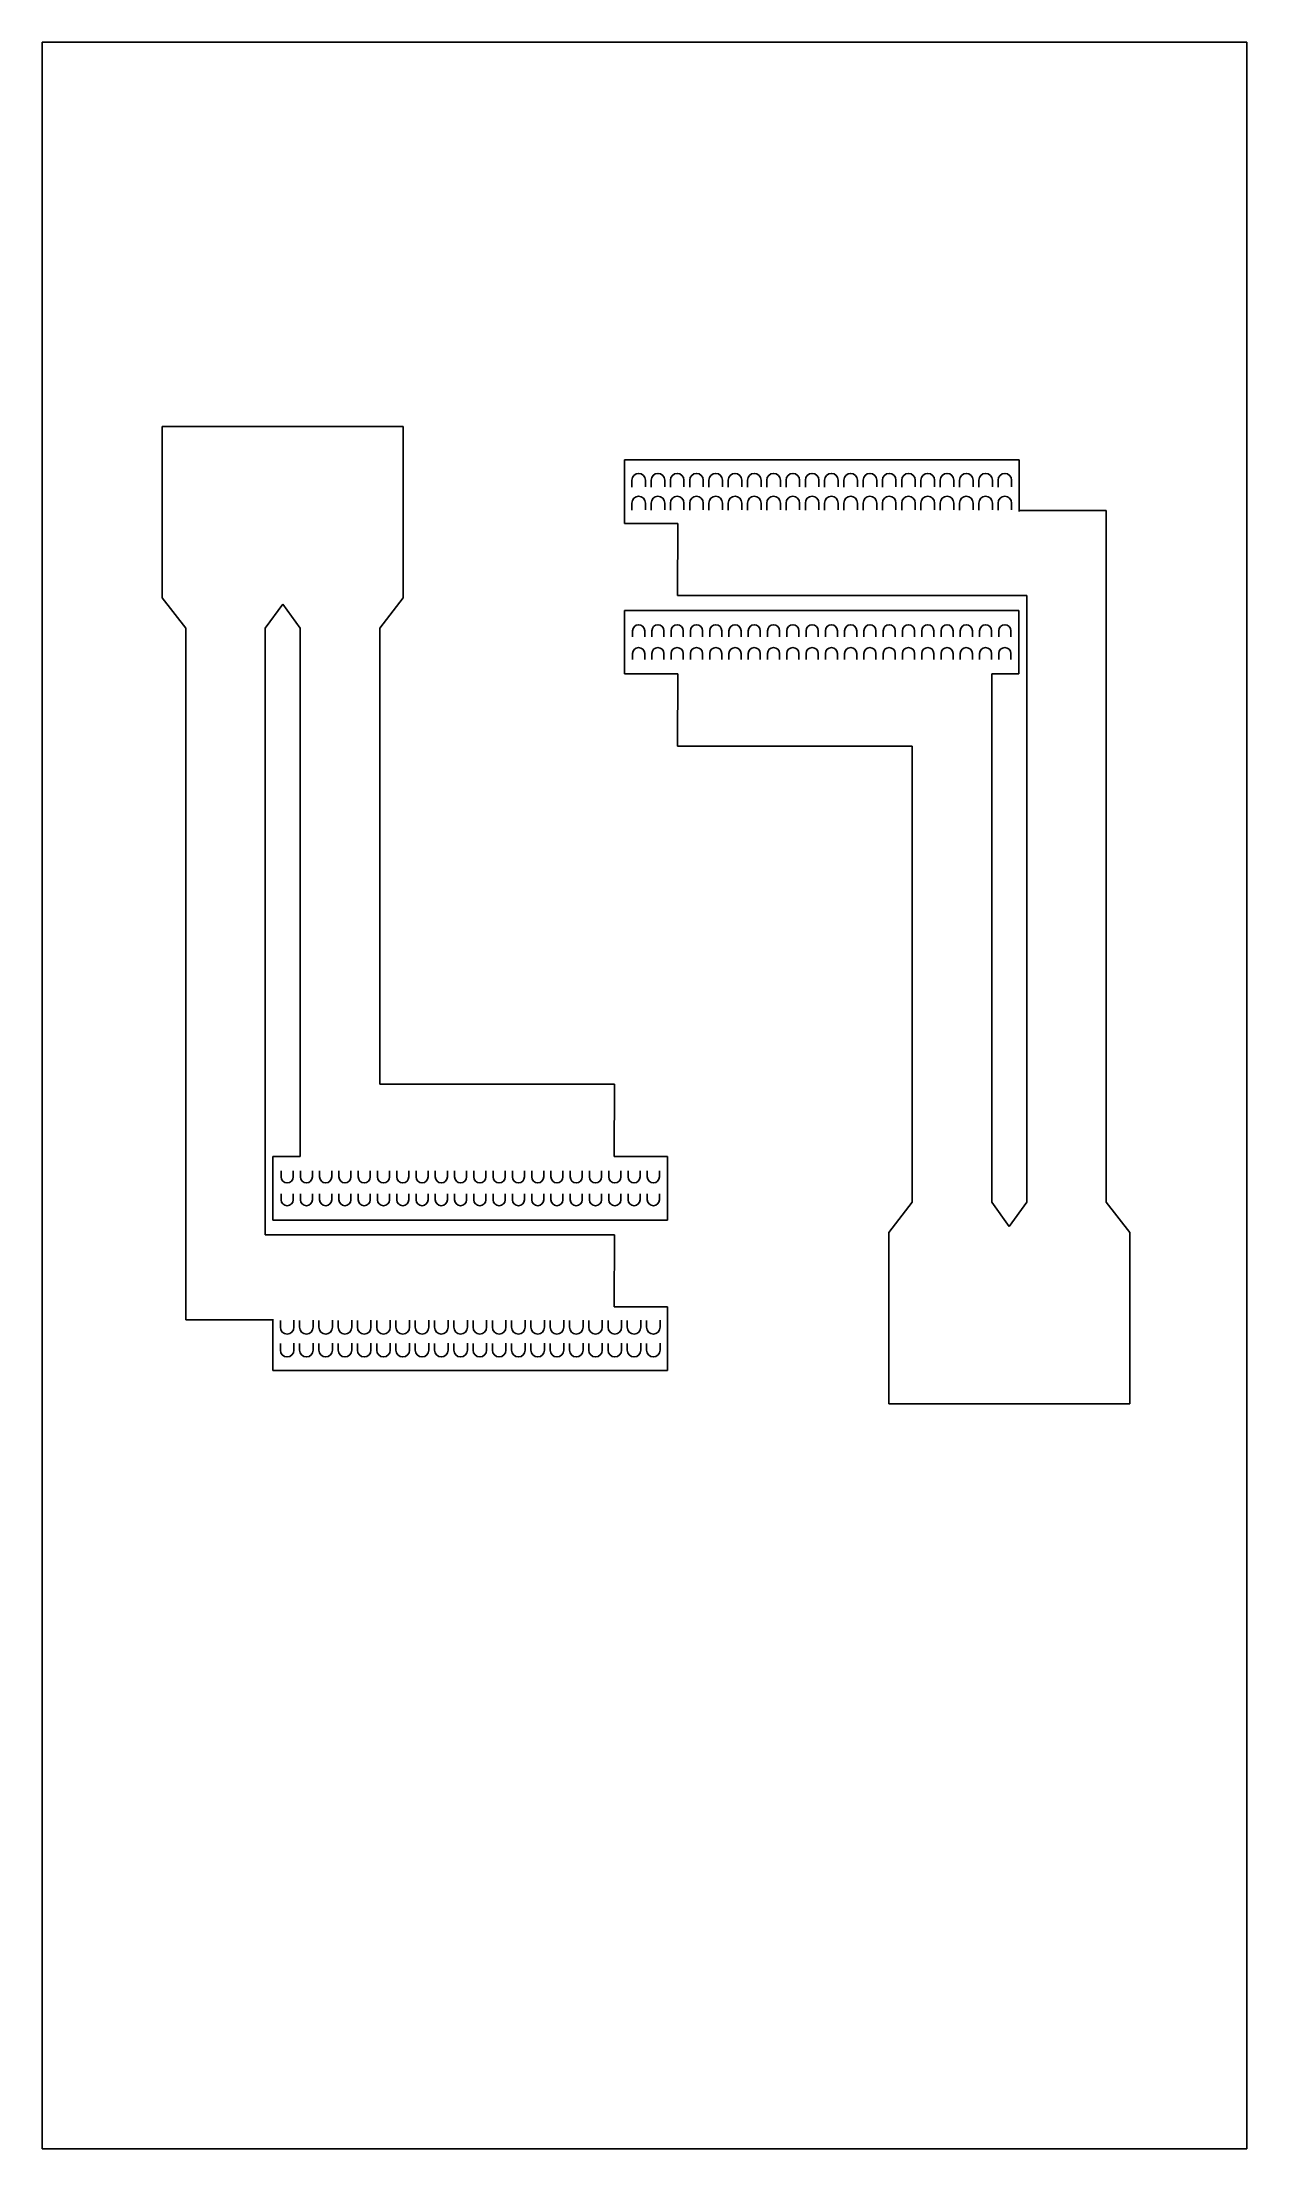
# Model space of a CAD drawing. Header units: inches. Extents: x 9.8 to 49.8, y 7.5 to 77.5.
import ezdxf

# ---------------------------------------------------------------- set-up
doc = ezdxf.new("R2010")
doc.units = ezdxf.units.IN
doc.header["$MEASUREMENT"] = 0
doc.layers.add('Outline', color=113, linetype='Continuous')

msp = doc.modelspace()

# ---------------------------------------------------------------- linework, layer by layer
at = {"layer": 'Outline'}
for p, q in [((9.797, 77.497), (49.797, 77.497)), ((9.797, 7.497), (9.797, 77.497)), ((49.797, 77.497), (49.797, 7.497)), ((13.786, 59.028), (13.783, 64.728)), ((13.783, 64.728), (21.786, 64.728)), ((21.786, 64.728), (21.786, 59.028)), ((29.128, 63.616), (42.238, 63.616)), ((29.128, 63.616), (29.128, 61.506)), ((42.238, 63.616), (42.238, 61.906)), ((29.378, 62.941), (29.378, 62.709)), ((29.828, 62.941), (29.828, 62.716)), ((30.018, 62.941), (30.018, 62.709)), ((30.468, 62.941), (30.468, 62.716)), ((30.658, 62.941), (30.658, 62.709)), ((31.108, 62.941), (31.108, 62.716)), ((31.298, 62.941), (31.298, 62.709)), ((31.748, 62.941), (31.748, 62.716)), ((31.938, 62.941), (31.938, 62.709)), ((32.388, 62.941), (32.388, 62.716)), ((32.578, 62.941), (32.578, 62.709)), ((33.028, 62.941), (33.028, 62.716)), ((33.218, 62.941), (33.218, 62.709)), ((33.668, 62.941), (33.668, 62.716)), ((33.858, 62.941), (33.858, 62.709)), ((34.308, 62.941), (34.308, 62.716)), ((34.498, 62.941), (34.498, 62.709)), ((34.948, 62.941), (34.948, 62.716)), ((35.138, 62.941), (35.138, 62.709)), ((35.588, 62.941), (35.588, 62.716)), ((35.778, 62.941), (35.778, 62.709)), ((36.228, 62.941), (36.228, 62.716)), ((36.418, 62.941), (36.418, 62.709)), ((36.868, 62.941), (36.868, 62.716)), ((37.058, 62.941), (37.058, 62.709)), ((37.508, 62.941), (37.508, 62.716)), ((37.698, 62.941), (37.698, 62.709)), ((38.148, 62.941), (38.148, 62.716)), ((38.338, 62.941), (38.338, 62.709)), ((38.788, 62.941), (38.788, 62.716)), ((38.978, 62.941), (38.978, 62.709)), ((39.428, 62.941), (39.428, 62.716)), ((39.618, 62.941), (39.618, 62.709)), ((40.068, 62.941), (40.068, 62.716)), ((40.258, 62.941), (40.258, 62.709)), ((40.708, 62.941), (40.708, 62.716)), ((40.898, 62.941), (40.898, 62.709)), ((41.348, 62.941), (41.348, 62.716)), ((41.538, 62.941), (41.538, 62.709)), ((41.988, 62.941), (41.988, 62.716)), ((29.378, 62.181), (29.378, 61.949)), ((29.828, 62.181), (29.828, 61.956)), ((30.018, 62.181), (30.018, 61.949)), ((30.468, 62.181), (30.468, 61.956)), ((30.658, 62.181), (30.658, 61.949)), ((31.108, 62.181), (31.108, 61.956)), ((31.298, 62.181), (31.298, 61.949)), ((31.748, 62.181), (31.748, 61.956)), ((31.938, 62.181), (31.938, 61.949)), ((32.388, 62.181), (32.388, 61.956)), ((32.578, 62.181), (32.578, 61.949)), ((33.028, 62.181), (33.028, 61.956)), ((33.218, 62.181), (33.218, 61.949)), ((33.668, 62.181), (33.668, 61.956)), ((33.858, 62.181), (33.858, 61.949)), ((34.308, 62.181), (34.308, 61.956)), ((34.498, 62.181), (34.498, 61.949)), ((34.948, 62.181), (34.948, 61.956)), ((35.138, 62.181), (35.138, 61.949)), ((35.588, 62.181), (35.588, 61.956)), ((35.778, 62.181), (35.778, 61.949)), ((36.228, 62.181), (36.228, 61.956)), ((36.418, 62.181), (36.418, 61.949)), ((36.868, 62.181), (36.868, 61.956)), ((37.058, 62.181), (37.058, 61.949)), ((37.508, 62.181), (37.508, 61.956)), ((37.698, 62.181), (37.698, 61.949)), ((38.148, 62.181), (38.148, 61.956)), ((38.338, 62.181), (38.338, 61.949)), ((38.788, 62.181), (38.788, 61.956)), ((38.978, 62.181), (38.978, 61.949)), ((39.428, 62.181), (39.428, 61.956)), ((39.618, 62.181), (39.618, 61.949)), ((40.068, 62.181), (40.068, 61.956)), ((40.258, 62.181), (40.258, 61.949)), ((40.708, 62.181), (40.708, 61.956)), ((40.898, 62.181), (40.898, 61.949)), ((41.348, 62.181), (41.348, 61.956)), ((41.538, 62.181), (41.538, 61.949)), ((41.988, 62.181), (41.988, 61.956)), ((45.128, 61.931), (42.238, 61.931)), ((45.128, 38.949), (45.128, 61.931)), ((29.128, 61.506), (30.908, 61.506)), ((30.908, 61.497), (30.888, 59.106)), ((30.908, 61.506), (30.908, 61.497)), ((13.786, 59.028), (14.566, 58.028)), ((17.206, 58.028), (17.786, 58.828)), ((17.786, 58.828), (18.366, 58.028)), ((21.786, 59.028), (21.006, 58.028)), ((30.888, 59.106), (42.488, 59.106)), ((42.488, 59.106), (42.488, 38.949)), ((29.128, 58.616), (42.232, 58.616)), ((29.128, 56.506), (29.128, 58.616)), ((42.232, 58.616), (42.232, 56.506)), ((14.566, 58.028), (14.566, 35.045)), ((17.206, 37.87), (17.206, 58.028)), ((18.366, 58.028), (18.366, 40.47)), ((21.006, 42.87), (21.006, 58.028)), ((29.403, 57.941), (29.403, 57.741)), ((29.803, 57.941), (29.803, 57.741)), ((30.043, 57.941), (30.043, 57.741)), ((30.443, 57.941), (30.443, 57.741)), ((30.683, 57.941), (30.683, 57.741)), ((31.083, 57.941), (31.083, 57.741)), ((31.323, 57.941), (31.323, 57.741)), ((31.723, 57.941), (31.723, 57.741)), ((31.963, 57.941), (31.963, 57.741)), ((32.363, 57.941), (32.363, 57.741)), ((32.603, 57.941), (32.603, 57.741)), ((33.003, 57.941), (33.003, 57.741)), ((33.243, 57.941), (33.243, 57.741)), ((33.643, 57.941), (33.643, 57.741)), ((33.883, 57.941), (33.883, 57.741)), ((34.283, 57.941), (34.283, 57.741)), ((34.523, 57.941), (34.523, 57.741)), ((34.923, 57.941), (34.923, 57.741)), ((35.163, 57.941), (35.163, 57.741)), ((35.563, 57.941), (35.563, 57.741)), ((35.803, 57.941), (35.803, 57.741)), ((36.203, 57.941), (36.203, 57.741)), ((36.443, 57.941), (36.443, 57.741)), ((36.843, 57.941), (36.843, 57.741)), ((37.083, 57.941), (37.083, 57.741)), ((37.483, 57.941), (37.483, 57.741)), ((37.723, 57.941), (37.723, 57.741)), ((38.123, 57.941), (38.123, 57.741)), ((38.363, 57.941), (38.363, 57.741)), ((38.763, 57.941), (38.763, 57.741)), ((39.003, 57.941), (39.003, 57.741)), ((39.403, 57.941), (39.403, 57.741)), ((39.643, 57.941), (39.643, 57.741)), ((40.043, 57.941), (40.043, 57.741)), ((40.283, 57.941), (40.283, 57.741)), ((40.683, 57.941), (40.683, 57.741)), ((40.923, 57.941), (40.923, 57.741)), ((41.323, 57.941), (41.323, 57.741)), ((41.563, 57.941), (41.563, 57.741)), ((41.963, 57.941), (41.963, 57.741)), ((29.403, 57.181), (29.403, 56.981)), ((29.803, 57.181), (29.803, 56.981)), ((30.043, 57.181), (30.043, 56.981)), ((30.443, 57.181), (30.443, 56.981)), ((30.683, 57.181), (30.683, 56.981)), ((31.083, 57.181), (31.083, 56.981)), ((31.323, 57.181), (31.323, 56.981)), ((31.723, 57.181), (31.723, 56.981)), ((31.963, 57.181), (31.963, 56.981)), ((32.363, 57.181), (32.363, 56.981)), ((32.603, 57.181), (32.603, 56.981)), ((33.003, 57.181), (33.003, 56.981)), ((33.243, 57.181), (33.243, 56.981)), ((33.643, 57.181), (33.643, 56.981)), ((33.883, 57.181), (33.883, 56.981)), ((34.283, 57.181), (34.283, 56.981)), ((34.523, 57.181), (34.523, 56.981)), ((34.923, 57.181), (34.923, 56.981)), ((35.163, 57.181), (35.163, 56.981)), ((35.563, 57.181), (35.563, 56.981)), ((35.803, 57.181), (35.803, 56.981)), ((36.203, 57.181), (36.203, 56.981)), ((36.443, 57.181), (36.443, 56.981)), ((36.843, 57.181), (36.843, 56.981)), ((37.083, 57.181), (37.083, 56.981)), ((37.483, 57.181), (37.483, 56.981)), ((37.723, 57.181), (37.723, 56.981)), ((38.123, 57.181), (38.123, 56.981)), ((38.363, 57.181), (38.363, 56.981)), ((38.763, 57.181), (38.763, 56.981)), ((39.003, 57.181), (39.003, 56.981)), ((39.403, 57.181), (39.403, 56.981)), ((39.643, 57.181), (39.643, 56.981)), ((40.043, 57.181), (40.043, 56.981)), ((40.283, 57.181), (40.283, 56.981)), ((40.683, 57.181), (40.683, 56.981)), ((40.923, 57.181), (40.923, 56.981)), ((41.323, 57.181), (41.323, 56.981)), ((41.563, 57.181), (41.563, 56.981)), ((41.963, 57.181), (41.963, 56.981)), ((30.908, 56.506), (29.128, 56.506)), ((30.908, 56.506), (30.888, 54.106)), ((41.328, 38.949), (41.328, 56.506)), ((41.328, 56.506), (42.232, 56.506)), ((30.888, 54.106), (38.688, 54.106)), ((38.688, 54.106), (38.688, 38.949)), ((28.806, 42.87), (21.006, 42.87)), ((28.786, 40.47), (28.806, 42.87)), ((18.366, 40.47), (17.462, 40.47)), ((17.462, 38.36), (17.462, 40.47)), ((17.731, 39.795), (17.731, 39.995)), ((18.131, 39.795), (18.131, 39.995)), ((18.371, 39.795), (18.371, 39.995)), ((18.771, 39.795), (18.771, 39.995)), ((19.011, 39.795), (19.011, 39.995)), ((19.411, 39.795), (19.411, 39.995)), ((19.651, 39.795), (19.651, 39.995)), ((20.051, 39.795), (20.051, 39.995)), ((20.291, 39.795), (20.291, 39.995)), ((20.691, 39.795), (20.691, 39.995)), ((20.931, 39.795), (20.931, 39.995)), ((21.331, 39.795), (21.331, 39.995)), ((21.571, 39.795), (21.571, 39.995)), ((21.971, 39.795), (21.971, 39.995)), ((22.211, 39.795), (22.211, 39.995)), ((22.611, 39.795), (22.611, 39.995)), ((22.851, 39.795), (22.851, 39.995)), ((23.251, 39.795), (23.251, 39.995)), ((23.491, 39.795), (23.491, 39.995)), ((23.891, 39.795), (23.891, 39.995)), ((24.131, 39.795), (24.131, 39.995)), ((24.531, 39.795), (24.531, 39.995)), ((24.771, 39.795), (24.771, 39.995)), ((25.171, 39.795), (25.171, 39.995)), ((25.411, 39.795), (25.411, 39.995)), ((25.811, 39.795), (25.811, 39.995)), ((26.051, 39.795), (26.051, 39.995)), ((26.451, 39.795), (26.451, 39.995)), ((26.691, 39.795), (26.691, 39.995)), ((27.091, 39.795), (27.091, 39.995)), ((27.331, 39.795), (27.331, 39.995)), ((27.731, 39.795), (27.731, 39.995)), ((27.971, 39.795), (27.971, 39.995)), ((28.371, 39.795), (28.371, 39.995)), ((28.611, 39.795), (28.611, 39.995)), ((28.786, 40.47), (30.566, 40.47)), ((29.011, 39.795), (29.011, 39.995)), ((29.251, 39.795), (29.251, 39.995)), ((29.651, 39.795), (29.651, 39.995)), ((29.891, 39.795), (29.891, 39.995)), ((30.291, 39.795), (30.291, 39.995)), ((30.566, 40.47), (30.566, 38.36)), ((17.731, 39.035), (17.731, 39.235)), ((18.131, 39.035), (18.131, 39.235)), ((18.371, 39.035), (18.371, 39.235)), ((18.771, 39.035), (18.771, 39.235)), ((19.011, 39.035), (19.011, 39.235)), ((19.411, 39.035), (19.411, 39.235)), ((19.651, 39.035), (19.651, 39.235)), ((20.051, 39.035), (20.051, 39.235)), ((20.291, 39.035), (20.291, 39.235)), ((20.691, 39.035), (20.691, 39.235)), ((20.931, 39.035), (20.931, 39.235)), ((21.331, 39.035), (21.331, 39.235)), ((21.571, 39.035), (21.571, 39.235)), ((21.971, 39.035), (21.971, 39.235)), ((22.211, 39.035), (22.211, 39.235)), ((22.611, 39.035), (22.611, 39.235)), ((22.851, 39.035), (22.851, 39.235)), ((23.251, 39.035), (23.251, 39.235)), ((23.491, 39.035), (23.491, 39.235)), ((23.891, 39.035), (23.891, 39.235)), ((24.131, 39.035), (24.131, 39.235)), ((24.531, 39.035), (24.531, 39.235)), ((24.771, 39.035), (24.771, 39.235)), ((25.171, 39.035), (25.171, 39.235)), ((25.411, 39.035), (25.411, 39.235)), ((25.811, 39.035), (25.811, 39.235)), ((26.051, 39.035), (26.051, 39.235)), ((26.451, 39.035), (26.451, 39.235)), ((26.691, 39.035), (26.691, 39.235)), ((27.091, 39.035), (27.091, 39.235)), ((27.331, 39.035), (27.331, 39.235)), ((27.731, 39.035), (27.731, 39.235)), ((27.971, 39.035), (27.971, 39.235)), ((28.371, 39.035), (28.371, 39.235)), ((28.611, 39.035), (28.611, 39.235)), ((29.011, 39.035), (29.011, 39.235)), ((29.251, 39.035), (29.251, 39.235)), ((29.651, 39.035), (29.651, 39.235)), ((29.891, 39.035), (29.891, 39.235)), ((30.291, 39.035), (30.291, 39.235)), ((37.908, 37.949), (38.688, 38.949)), ((41.908, 38.149), (41.328, 38.949)), ((42.488, 38.949), (41.908, 38.149)), ((45.908, 37.949), (45.128, 38.949)), ((28.806, 37.87), (17.206, 37.87)), ((30.566, 38.36), (17.462, 38.36)), ((28.786, 35.479), (28.806, 37.87)), ((37.908, 32.249), (37.908, 37.949)), ((45.908, 37.949), (45.911, 32.249)), ((14.566, 35.045), (17.456, 35.045)), ((17.456, 33.36), (17.456, 35.07)), ((17.706, 34.795), (17.706, 35.02)), ((18.156, 34.795), (18.156, 35.028)), ((18.346, 34.795), (18.346, 35.02)), ((18.796, 34.795), (18.796, 35.028)), ((18.986, 34.795), (18.986, 35.02)), ((19.436, 34.795), (19.436, 35.028)), ((19.626, 34.795), (19.626, 35.02)), ((20.076, 34.795), (20.076, 35.028)), ((20.266, 34.795), (20.266, 35.02)), ((20.716, 34.795), (20.716, 35.028)), ((20.906, 34.795), (20.906, 35.02)), ((21.356, 34.795), (21.356, 35.028)), ((21.546, 34.795), (21.546, 35.02)), ((21.996, 34.795), (21.996, 35.028)), ((22.186, 34.795), (22.186, 35.02)), ((22.636, 34.795), (22.636, 35.028)), ((22.826, 34.795), (22.826, 35.02)), ((23.276, 34.795), (23.276, 35.028)), ((23.466, 34.795), (23.466, 35.02)), ((23.916, 34.795), (23.916, 35.028)), ((24.106, 34.795), (24.106, 35.02)), ((24.556, 34.795), (24.556, 35.028)), ((24.746, 34.795), (24.746, 35.02)), ((25.196, 34.795), (25.196, 35.028)), ((25.386, 34.795), (25.386, 35.02)), ((25.836, 34.795), (25.836, 35.028)), ((26.026, 34.795), (26.026, 35.02)), ((26.476, 34.795), (26.476, 35.028)), ((26.666, 34.795), (26.666, 35.02)), ((27.116, 34.795), (27.116, 35.028)), ((27.306, 34.795), (27.306, 35.02)), ((27.756, 34.795), (27.756, 35.028)), ((27.946, 34.795), (27.946, 35.02)), ((28.396, 34.795), (28.396, 35.028)), ((28.586, 34.795), (28.586, 35.02)), ((28.786, 35.47), (28.786, 35.479)), ((30.566, 35.47), (28.786, 35.47)), ((29.036, 34.795), (29.036, 35.028)), ((29.226, 34.795), (29.226, 35.02)), ((29.676, 34.795), (29.676, 35.028)), ((29.866, 34.795), (29.866, 35.02)), ((30.316, 34.795), (30.316, 35.028)), ((30.566, 33.36), (30.566, 35.47)), ((17.706, 34.035), (17.706, 34.26)), ((18.156, 34.035), (18.156, 34.268)), ((18.346, 34.035), (18.346, 34.26)), ((18.796, 34.035), (18.796, 34.268)), ((18.986, 34.035), (18.986, 34.26)), ((19.436, 34.035), (19.436, 34.268)), ((19.626, 34.035), (19.626, 34.26)), ((20.076, 34.035), (20.076, 34.268)), ((20.266, 34.035), (20.266, 34.26)), ((20.716, 34.035), (20.716, 34.268)), ((20.906, 34.035), (20.906, 34.26)), ((21.356, 34.035), (21.356, 34.268)), ((21.546, 34.035), (21.546, 34.26)), ((21.996, 34.035), (21.996, 34.268)), ((22.186, 34.035), (22.186, 34.26)), ((22.636, 34.035), (22.636, 34.268)), ((22.826, 34.035), (22.826, 34.26)), ((23.276, 34.035), (23.276, 34.268)), ((23.466, 34.035), (23.466, 34.26)), ((23.916, 34.035), (23.916, 34.268)), ((24.106, 34.035), (24.106, 34.26)), ((24.556, 34.035), (24.556, 34.268)), ((24.746, 34.035), (24.746, 34.26)), ((25.196, 34.035), (25.196, 34.268)), ((25.386, 34.035), (25.386, 34.26)), ((25.836, 34.035), (25.836, 34.268)), ((26.026, 34.035), (26.026, 34.26)), ((26.476, 34.035), (26.476, 34.268)), ((26.666, 34.035), (26.666, 34.26)), ((27.116, 34.035), (27.116, 34.268)), ((27.306, 34.035), (27.306, 34.26)), ((27.756, 34.035), (27.756, 34.268)), ((27.946, 34.035), (27.946, 34.26)), ((28.396, 34.035), (28.396, 34.268)), ((28.586, 34.035), (28.586, 34.26)), ((29.036, 34.035), (29.036, 34.268)), ((29.226, 34.035), (29.226, 34.26)), ((29.676, 34.035), (29.676, 34.268)), ((29.866, 34.035), (29.866, 34.26)), ((30.316, 34.035), (30.316, 34.268)), ((30.566, 33.36), (17.456, 33.36)), ((45.911, 32.249), (37.908, 32.249)), ((49.797, 7.497), (9.797, 7.497))]:
    msp.add_line(p, q, dxfattribs=at)
for centre, radius, start, end in [((29.603, 62.941), 0.225, 0, 180), ((30.243, 62.941), 0.225, 0, 180), ((30.883, 62.941), 0.225, 0, 180), ((31.523, 62.941), 0.225, 0, 180), ((32.163, 62.941), 0.225, 0, 180), ((32.803, 62.941), 0.225, 0, 180), ((33.443, 62.941), 0.225, 0, 180), ((34.083, 62.941), 0.225, 0, 180), ((34.723, 62.941), 0.225, 0, 180), ((35.363, 62.941), 0.225, 0, 180), ((36.003, 62.941), 0.225, 0, 180), ((36.643, 62.941), 0.225, 0, 180), ((37.283, 62.941), 0.225, 0, 180), ((37.923, 62.941), 0.225, 0, 180), ((38.563, 62.941), 0.225, 0, 180), ((39.203, 62.941), 0.225, 0, 180), ((39.843, 62.941), 0.225, 0, 180), ((40.483, 62.941), 0.225, 0, 180), ((41.123, 62.941), 0.225, 0, 180), ((41.763, 62.941), 0.225, 0, 180), ((29.603, 62.181), 0.225, 0, 180), ((30.243, 62.181), 0.225, 0, 180), ((30.883, 62.181), 0.225, 0, 180), ((31.523, 62.181), 0.225, 0, 180), ((32.163, 62.181), 0.225, 0, 180), ((32.803, 62.181), 0.225, 0, 180), ((33.443, 62.181), 0.225, 0, 180), ((34.083, 62.181), 0.225, 0, 180), ((34.723, 62.181), 0.225, 0, 180), ((35.363, 62.181), 0.225, 0, 180), ((36.003, 62.181), 0.225, 0, 180), ((36.643, 62.181), 0.225, 0, 180), ((37.283, 62.181), 0.225, 0, 180), ((37.923, 62.181), 0.225, 0, 180), ((38.563, 62.181), 0.225, 0, 180), ((39.203, 62.181), 0.225, 0, 180), ((39.843, 62.181), 0.225, 0, 180), ((40.483, 62.181), 0.225, 0, 180), ((41.123, 62.181), 0.225, 0, 180), ((41.763, 62.181), 0.225, 0, 180), ((29.603, 57.941), 0.2, 0, 180), ((30.243, 57.941), 0.2, 0, 180), ((30.883, 57.941), 0.2, 0, 180), ((31.523, 57.941), 0.2, 0, 180), ((32.163, 57.941), 0.2, 0, 180), ((32.803, 57.941), 0.2, 0, 180), ((33.443, 57.941), 0.2, 0, 180), ((34.083, 57.941), 0.2, 0, 180), ((34.723, 57.941), 0.2, 0, 180), ((35.363, 57.941), 0.2, 0, 180), ((36.003, 57.941), 0.2, 0, 180), ((36.643, 57.941), 0.2, 0, 180), ((37.283, 57.941), 0.2, 0, 180), ((37.923, 57.941), 0.2, 0, 180), ((38.563, 57.941), 0.2, 0, 180), ((39.203, 57.941), 0.2, 0, 180), ((39.843, 57.941), 0.2, 0, 180), ((40.483, 57.941), 0.2, 0, 180), ((41.123, 57.941), 0.2, 0, 180), ((41.763, 57.941), 0.2, 0, 180), ((29.603, 57.181), 0.2, 0, 180), ((30.243, 57.181), 0.2, 0, 180), ((30.883, 57.181), 0.2, 0, 180), ((31.523, 57.181), 0.2, 0, 180), ((32.163, 57.181), 0.2, 0, 180), ((32.803, 57.181), 0.2, 0, 180), ((33.443, 57.181), 0.2, 0, 180), ((34.083, 57.181), 0.2, 0, 180), ((34.723, 57.181), 0.2, 0, 180), ((35.363, 57.181), 0.2, 0, 180), ((36.003, 57.181), 0.2, 0, 180), ((36.643, 57.181), 0.2, 0, 180), ((37.283, 57.181), 0.2, 0, 180), ((37.923, 57.181), 0.2, 0, 180), ((38.563, 57.181), 0.2, 0, 180), ((39.203, 57.181), 0.2, 0, 180), ((39.843, 57.181), 0.2, 0, 180), ((40.483, 57.181), 0.2, 0, 180), ((41.123, 57.181), 0.2, 0, 180), ((41.763, 57.181), 0.2, 0, 180), ((17.931, 39.795), 0.2, 180, 0), ((18.571, 39.795), 0.2, 180, 0), ((19.211, 39.795), 0.2, 180, 0), ((19.851, 39.795), 0.2, 180, 0), ((20.491, 39.795), 0.2, 180, 0), ((21.131, 39.795), 0.2, 180, 0), ((21.771, 39.795), 0.2, 180, 0), ((22.411, 39.795), 0.2, 180, 0), ((23.051, 39.795), 0.2, 180, 0), ((23.691, 39.795), 0.2, 180, 0), ((24.331, 39.795), 0.2, 180, 0), ((24.971, 39.795), 0.2, 180, 0), ((25.611, 39.795), 0.2, 180, 0), ((26.251, 39.795), 0.2, 180, 0), ((26.891, 39.795), 0.2, 180, 0), ((27.531, 39.795), 0.2, 180, 0), ((28.171, 39.795), 0.2, 180, 0), ((28.811, 39.795), 0.2, 180, 0), ((29.451, 39.795), 0.2, 180, 0), ((30.091, 39.795), 0.2, 180, 0), ((17.931, 39.035), 0.2, 180, 0), ((18.571, 39.035), 0.2, 180, 0), ((19.211, 39.035), 0.2, 180, 0), ((19.851, 39.035), 0.2, 180, 0), ((20.491, 39.035), 0.2, 180, 0), ((21.131, 39.035), 0.2, 180, 0), ((21.771, 39.035), 0.2, 180, 0), ((22.411, 39.035), 0.2, 180, 0), ((23.051, 39.035), 0.2, 180, 0), ((23.691, 39.035), 0.2, 180, 0), ((24.331, 39.035), 0.2, 180, 0), ((24.971, 39.035), 0.2, 180, 0), ((25.611, 39.035), 0.2, 180, 0), ((26.251, 39.035), 0.2, 180, 0), ((26.891, 39.035), 0.2, 180, 0), ((27.531, 39.035), 0.2, 180, 0), ((28.171, 39.035), 0.2, 180, 0), ((28.811, 39.035), 0.2, 180, 0), ((29.451, 39.035), 0.2, 180, 0), ((30.091, 39.035), 0.2, 180, 0), ((17.931, 34.795), 0.225, 180, 0), ((18.571, 34.795), 0.225, 180, 0), ((19.211, 34.795), 0.225, 180, 0), ((19.851, 34.795), 0.225, 180, 0), ((20.491, 34.795), 0.225, 180, 0), ((21.131, 34.795), 0.225, 180, 0), ((21.771, 34.795), 0.225, 180, 0), ((22.411, 34.795), 0.225, 180, 0), ((23.051, 34.795), 0.225, 180, 0), ((23.691, 34.795), 0.225, 180, 0), ((24.331, 34.795), 0.225, 180, 0), ((24.971, 34.795), 0.225, 180, 0), ((25.611, 34.795), 0.225, 180, 0), ((26.251, 34.795), 0.225, 180, 0), ((26.891, 34.795), 0.225, 180, 0), ((27.531, 34.795), 0.225, 180, 0), ((28.171, 34.795), 0.225, 180, 0), ((28.811, 34.795), 0.225, 180, 0), ((29.451, 34.795), 0.225, 180, 0), ((30.091, 34.795), 0.225, 180, 0), ((17.931, 34.035), 0.225, 180, 0), ((18.571, 34.035), 0.225, 180, 0), ((19.211, 34.035), 0.225, 180, 0), ((19.851, 34.035), 0.225, 180, 0), ((20.491, 34.035), 0.225, 180, 0), ((21.131, 34.035), 0.225, 180, 0), ((21.771, 34.035), 0.225, 180, 0), ((22.411, 34.035), 0.225, 180, 0), ((23.051, 34.035), 0.225, 180, 0), ((23.691, 34.035), 0.225, 180, 0), ((24.331, 34.035), 0.225, 180, 0), ((24.971, 34.035), 0.225, 180, 0), ((25.611, 34.035), 0.225, 180, 0), ((26.251, 34.035), 0.225, 180, 0), ((26.891, 34.035), 0.225, 180, 0), ((27.531, 34.035), 0.225, 180, 0), ((28.171, 34.035), 0.225, 180, 0), ((28.811, 34.035), 0.225, 180, 0), ((29.451, 34.035), 0.225, 180, 0), ((30.091, 34.035), 0.225, 180, 0)]:
    msp.add_arc(centre, radius, start, end, dxfattribs=at)

doc.saveas('drawing.dxf')
